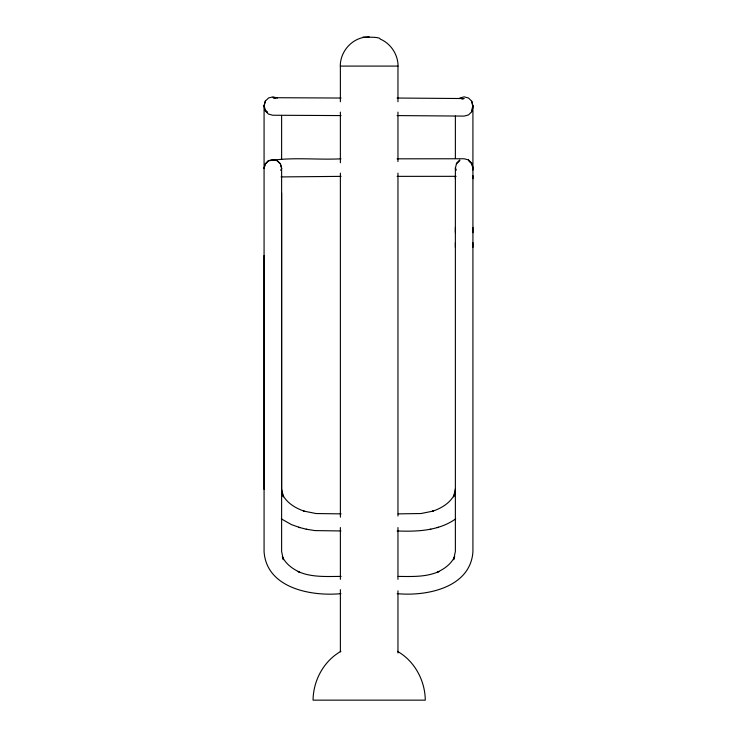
<?xml version="1.0" encoding="UTF-8"?>
<svg xmlns="http://www.w3.org/2000/svg" width="737" height="737" viewBox="0 0 737 737"><rect width="100%" height="100%" fill="white"/><g stroke="black" fill="none" stroke-linecap="round" stroke-linejoin="round"><path stroke-width="1.11" d="M264.076 255.527L264.076 551.746C266.637 588.393 311.668 596.519 340.945 593.644M281.617 192.882L281.617 488.695L283.386 496.849L282.179 493.854C286.5 502.883 295.657 508.401 304.888 511.377M455.374 247.346L455.374 242.713M455.374 232.717L455.374 227.457M455.374 178.686L455.374 168.276L456.553 163.153L459.759 159.938L459.768 160.684L456.553 163.89M472.924 247.337L472.924 242.703M472.924 232.717L472.924 227.457M472.924 178.695L472.924 175.627M472.924 170.063L472.924 105.631L471.744 101.245L468.539 98.03L464.153 96.851L459.768 98.021M471.744 101.245L472.924 107.326L471.744 111.711L468.539 114.917L464.153 116.096L397.096 115.58M455.374 488.815L453.614 496.849L454.821 493.854C450.5 502.883 441.343 508.401 432.103 511.377L433.485 511.027L421.011 513.532L398.146 513.873M264.076 168.451L265.173 164.038L268.314 160.767L272.681 159.505L277.084 160.602L280.364 163.752L281.617 168.11L281.617 551.562L283.386 559.715L282.335 556.647C285.79 563.934 292.571 568.964 299.775 572.179L298.052 571.525C311.576 577.587 326.731 576.417 341.139 576.417M281.073 170.311L281.617 168.11M264.076 168.543L265.173 164.139L268.323 160.869C292.11 156.852 316.947 160.067 341.028 158.823M281.073 170.422L281.617 168.22L280.364 163.854L277.094 160.703L272.69 159.616M472.039 108.919L472.924 105.631M264.076 489.368L264.076 105.465L265.329 101.098L268.6 97.947L273.003 96.851L277.37 98.104M455.696 518.866C438.837 530.898 417.142 531.746 397.197 530.962M340.909 651.342C323.69 661.034 313.253 680.573 313.059 700.15L425.277 700.15C425.083 680.573 414.645 661.034 397.427 651.342M363.534 37.412C350.259 40.01 340.19 52.613 340.291 66.09L398.044 66.09C398.044 54.575 390.859 43.557 380.218 39.079C379.97 35.56 350.011 38.379 369.173 36.85M461.952 99.136L464.144 98.546L397.105 98.039M429.883 529.433L430.832 529.194M437.078 527.6L438.46 527.25M281.064 176.917L341.047 176.364M456.111 176.327L397.105 176.364M341.047 98.039L273.012 97.699L275.196 98.334M341.038 115.58L272.681 115.239L268.323 113.986L265.173 110.716L264.076 106.312L265.329 101.098M397.096 158.823L464.144 158.759L468.539 159.938L471.744 163.144L472.924 167.529M341.13 513.873L315.989 513.532L303.506 511.027M340.945 530.962L314.745 530.576L306.168 529.194M398.137 576.417C411.817 576.527 426.143 577.264 438.939 571.525L437.225 572.179C444.429 568.964 451.21 563.934 454.665 556.647L453.614 559.715L455.374 551.433L455.374 176.143M397.206 593.644C426.235 596.445 470.317 587.923 472.924 551.866L472.924 168.285L471.744 163.9L468.539 160.684L468.539 159.938M281.294 518.866L291.474 524.624L299.922 527.6M298.54 527.25L307.108 529.433M265.173 110.716L267.54 112.531M265.173 109.868L267.54 112.328M455.374 167.539L455.963 169.731M455.374 168.276L455.963 170.468M264.076 105.465L264.896 108.772M471.744 110.016L471.744 111.711M455.374 116.031L455.374 158.344M397.962 66.09L397.962 101.761M397.962 112.116L397.962 161.596M397.962 173.112L397.962 516.029M397.962 527.535L397.962 579.319M397.962 590.825L397.962 652.973M340.374 66.09L340.374 101.761M340.374 112.116L340.374 162.748M340.374 173.112L340.374 517.181M340.374 527.535L340.374 579.319M340.374 589.674L340.374 651.821M281.617 116.16L281.617 159.422"/></g></svg>
